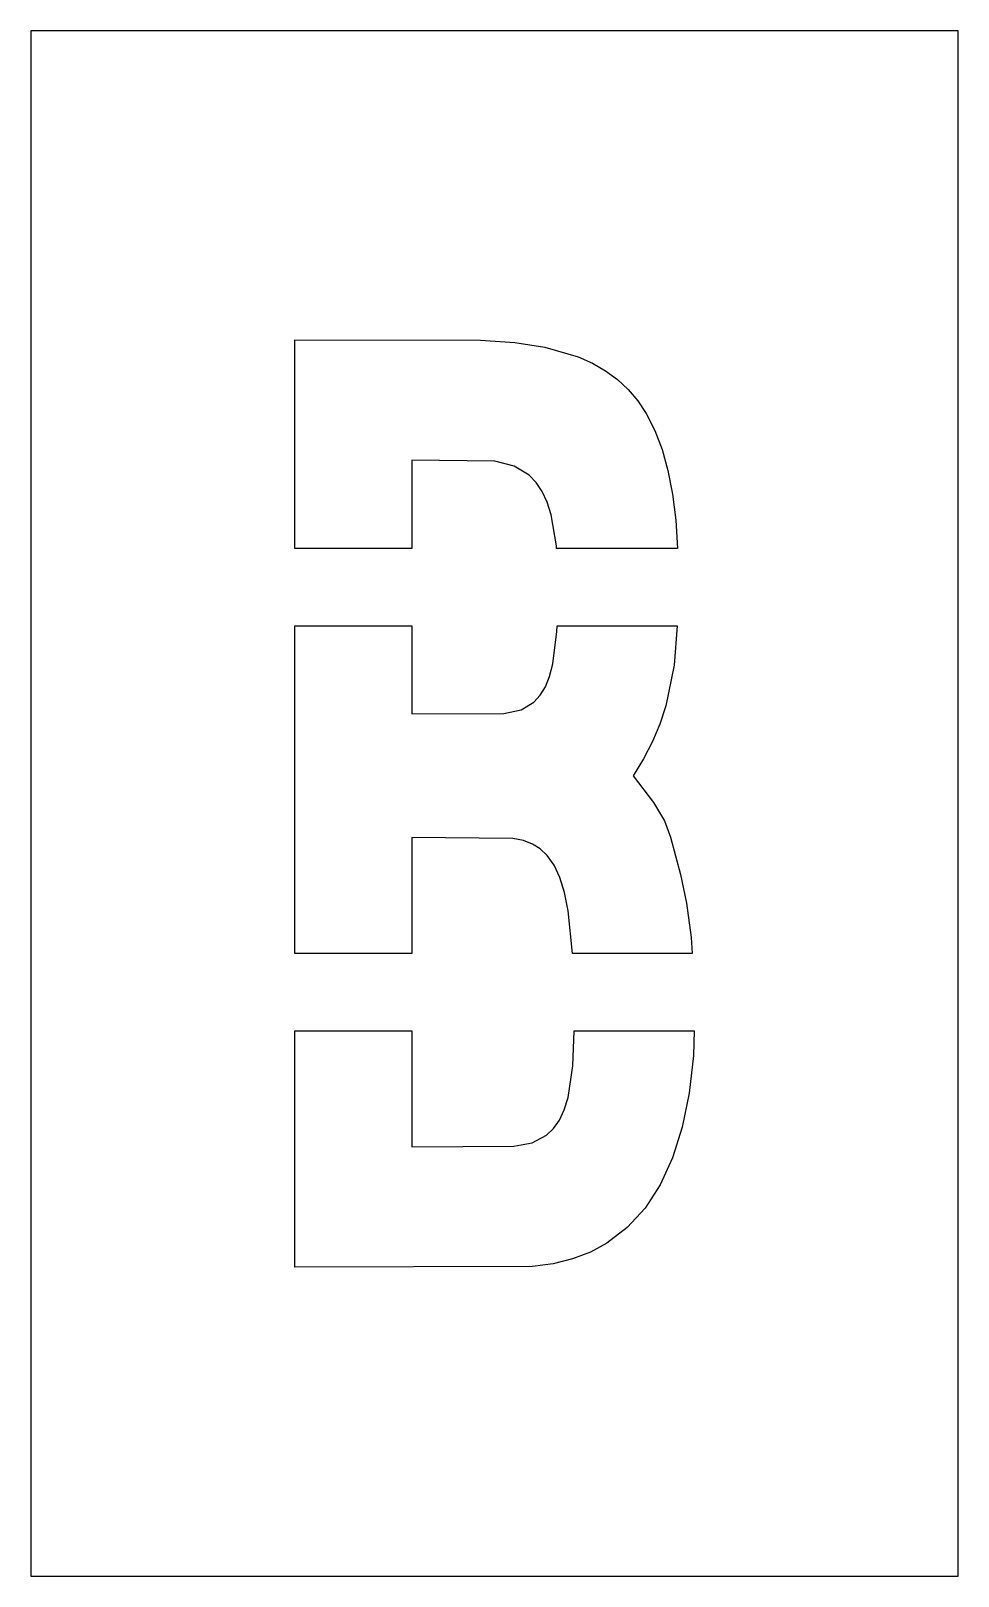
# Model space of a CAD drawing. Extents: x 0 to 6, y 0 to 10.
import ezdxf

# ---------------------------------------------------------------- set-up
doc = ezdxf.new("R2010")
doc.units = 0
doc.layers.add('CUT', color=7, linetype='Continuous')
doc.layers.add('OUTSIDE', color=1, linetype='Continuous')

msp = doc.modelspace()

# ---------------------------------------------------------------- linework, layer by layer
at = {"layer": 'CUT'}
for points in [[(3.3412, 6.9491), (3.3088, 7.0188), (3.2695, 7.0776), (3.224, 7.1247), (3.1264, 7.1841), (3.0025, 7.2154), (2.465, 7.221), (2.4649, 6.6513), (1.7076, 6.6513), (1.7077, 8), (2.9096, 7.9985), (3.1321, 7.984), (3.3259, 7.954), (3.5415, 7.891), (3.6346, 7.8493), (3.7193, 7.8001), (3.7962, 7.7431), (3.8653, 7.6782), (3.9271, 7.6051), (3.9816, 7.5234), (4.0374, 7.4147), (4.0845, 7.2912), (4.1224, 7.1541), (4.1515, 7.0026), (4.1725, 6.834), (4.1852, 6.6513), (3.4013, 6.6513), (3.4006, 6.6676), (3.367, 6.868)], [(3.3401, 4.6645), (3.2957, 4.7062), (3.2453, 4.7377), (3.1874, 4.7601), (3.1196, 4.774), (2.4646, 4.7792), (2.4646, 4.0301), (1.7075, 4.0301), (1.7076, 6.1493), (2.4648, 6.1493), (2.4646, 5.5797), (3.0613, 5.5821), (3.1716, 5.6064), (3.2554, 5.6562), (3.2957, 5.7001), (3.3291, 5.7554), (3.356, 5.8229), (3.377, 5.9034), (3.4036, 6.1121), (3.4047, 6.1493), (4.1826, 6.1493), (4.1617, 5.8942), (4.1079, 5.6316), (4.0698, 5.5144), (4.0222, 5.4006), (3.965, 5.29), (3.8964, 5.1789), (4.0284, 5.0065), (4.0993, 4.8874), (4.1398, 4.7825), (4.2046, 4.5403), (4.2434, 4.3542), (4.2725, 4.1337), (4.2801, 4.0301), (3.5048, 4.0301), (3.4769, 4.3059), (3.4528, 4.4241), (3.4225, 4.521), (3.3854, 4.6005)], [(3.728, 2.155), (3.6209, 2.097), (3.5048, 2.0524), (3.3799, 2.0214), (3.2462, 2.004), (1.7073, 2), (1.7074, 3.5282), (2.4646, 3.5282), (2.4646, 2.7791), (3.1245, 2.7817), (3.2434, 2.8047), (3.3364, 2.853), (3.3823, 2.8963), (3.4206, 2.9511), (3.4517, 3.0179), (3.4763, 3.0977), (3.5075, 3.3018), (3.5156, 3.5282), (4.2927, 3.5282), (4.2871, 3.3697), (4.2601, 3.1261), (4.2154, 2.9056), (4.1525, 2.7066), (4.072, 2.5316), (3.9741, 2.3811), (3.8588, 2.2551)]]:
    msp.add_lwpolyline(points, close=True, dxfattribs=at)
at = {"layer": 'OUTSIDE'}
msp.add_lwpolyline([(0, 0), (6, 0), (6, 10), (0, 10)], close=True, dxfattribs=at)

doc.saveas('drawing.dxf')
